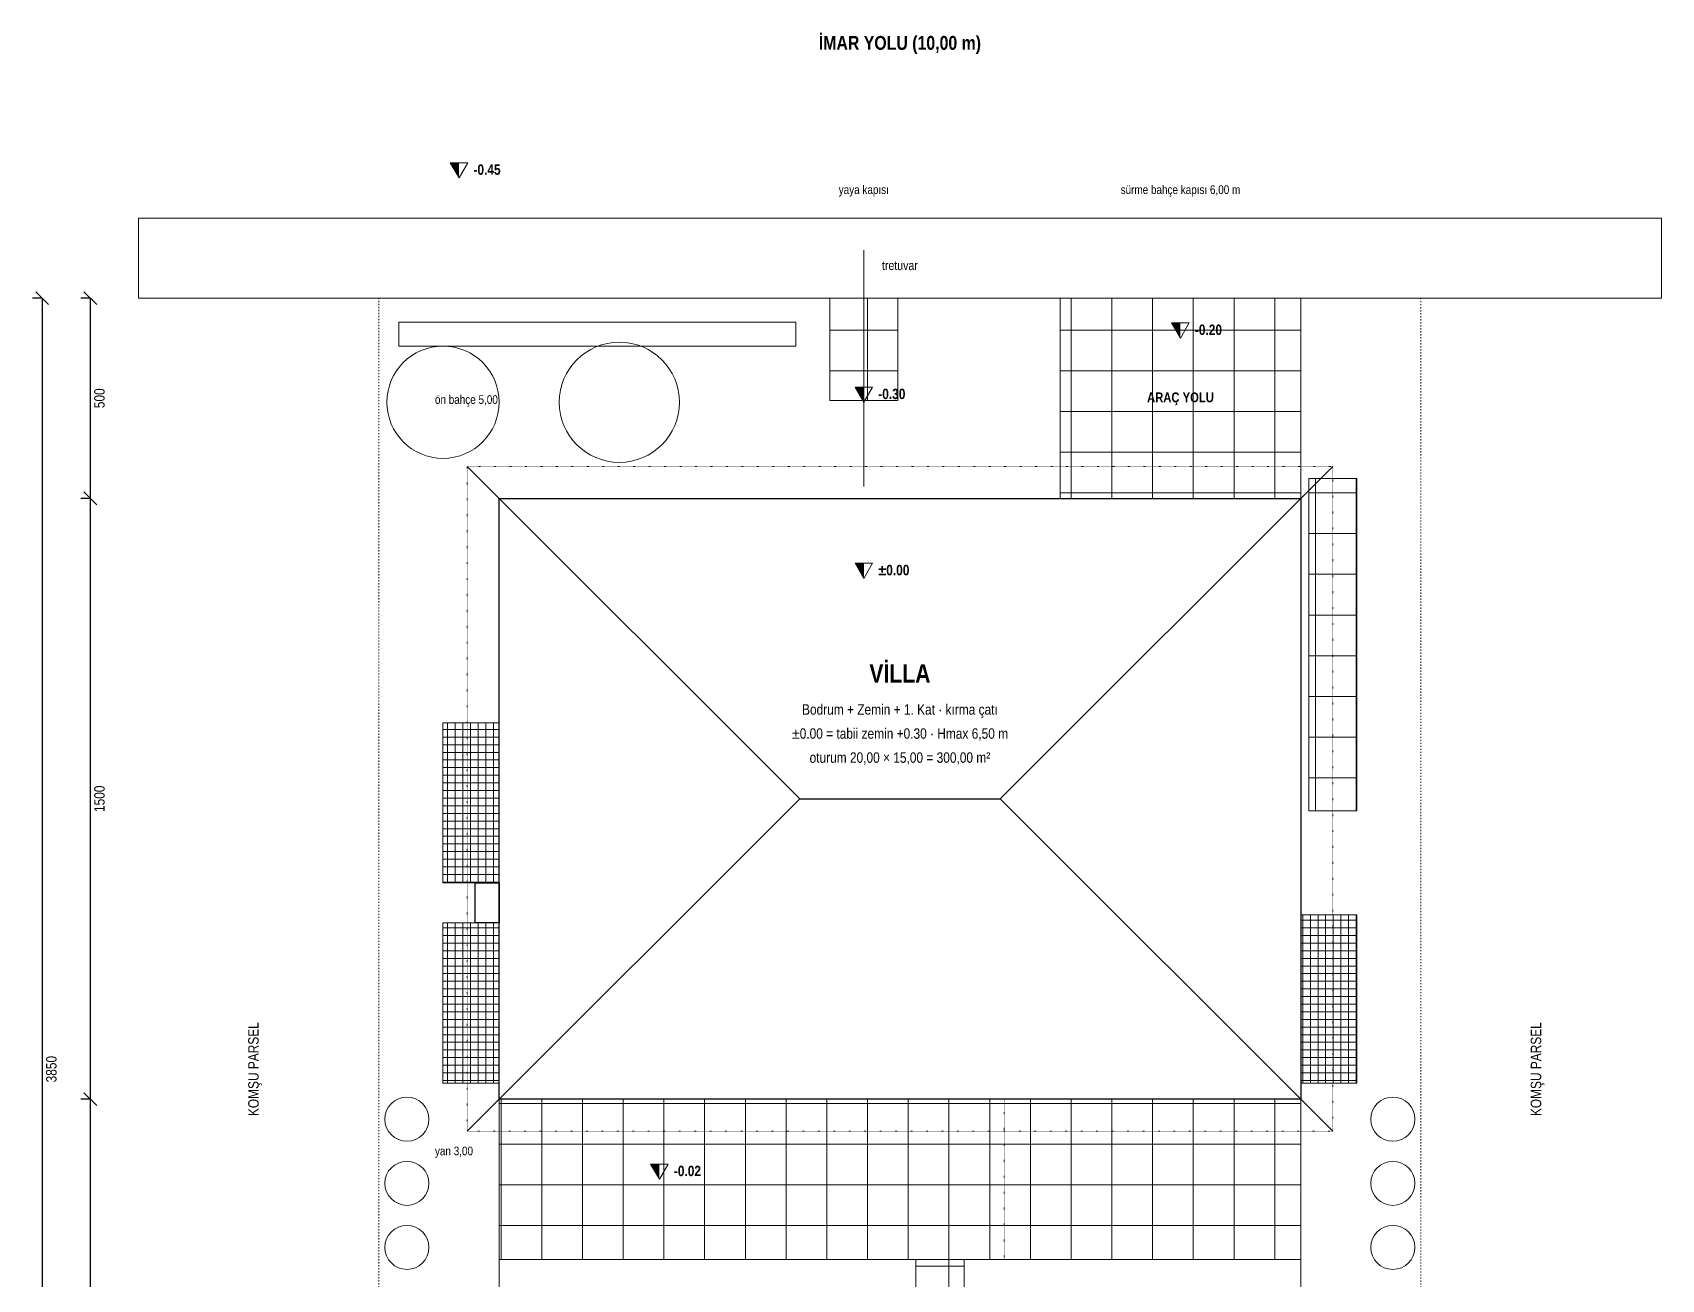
# Model space of a CAD drawing. Header units: centimetres. Extents: x -864 to 7399, y -55958 to -4337.
# Drawn here: x -864 to 3200, y -7450 to -4337 of the extents above; entities that cross this region are included whole.
import ezdxf
from ezdxf.enums import TextEntityAlignment as Align

# ---------------------------------------------------------------- set-up
doc = ezdxf.new("R2010")
doc.units = ezdxf.units.CM
doc.header["$LTSCALE"] = 0.25
for name, pattern in [('ACAD_ISO02W100', [15, 12, -3]), ('ACAD_ISO03W100', [30, 12, -18]), ('ACAD_ISO07W100', [3, 0, -3])]:
    doc.linetypes.add(name, pattern=pattern)
for name, color, linetype, lineweight in [('M-BITK-AGAC', 70, 'Continuous', 9), ('M-GOST-BINAOTURUM', 7, 'Continuous', 30), ('M-GOST-DISOLCU', 40, 'Continuous', 9), ('M-GOST-IZDUSUM', 80, 'ACAD_ISO07W100', 18), ('M-GOST-PARSELSINR', 21, 'ACAD_ISO03W100', 18), ('M-GOST-PLANKOT', 46, 'Continuous', 9), ('M-GOST-YAPIYAKLAS', 35, 'ACAD_ISO02W100', 15), ('M-GOST-YAZI', 2, 'Continuous', 9), ('M-ISIK-GALVANIZ', 150, 'Continuous', 9), ('M-ISIK-GALVANIZ-T', 8, 'Continuous', 5), ('M-KALD-TAS', 45, 'Continuous', 9), ('M-KALD-TAS-T', 8, 'Continuous', 5), ('M-YOLL-ASFALT', 54, 'Continuous', 9), ('M-YOLL-TAS', 54, 'Continuous', 9), ('M-YOLL-TAS-T', 8, 'Continuous', 5)]:
    doc.layers.add(name, color=color, linetype=linetype, lineweight=lineweight)
doc.styles.add('YAZI', font='arialn.ttf')
doc.styles.add('YAZI-KALIN', font='arialnb.ttf')
doc.dimstyles.new('MIMARI-1-200', dxfattribs={"dimscale": 20, "dimtxt": 1.296, "dimasz": 2.5, "dimexe": 1.2, "dimexo": 0, "dimgap": 0.5, "dimtad": 1, "dimdec": 0, "dimtxsty": 'YAZI', "dimtsz": 0.8, "dimcen": 2.5, "dimclrd": 256, "dimclre": 256, "dimclrt": 256, "dimazin": 3, "dimtfac": 1, "dimtmove": 0, "dimatfit": 3, "dimarcsym": 0})

msp = doc.modelspace()

# ---------------------------------------------------------------- hatches: boundary and pattern name
at = {"layer": 'M-GOST-PLANKOT'}
h = msp.add_hatch(color=256, dxfattribs=at)
h.dxf.hatch_style = 1
h.paths.add_polyline_path([(178, -4662), (200, -4662), (200, -4700)])
h = msp.add_hatch(color=256, dxfattribs=at)
h.dxf.hatch_style = 1
h.paths.add_polyline_path([(1978, -5062), (2000, -5062), (2000, -5100)])
h = msp.add_hatch(color=256, dxfattribs=at)
h.dxf.hatch_style = 1
h.paths.add_polyline_path([(1188, -5222), (1210, -5222), (1210, -5260)])
h = msp.add_hatch(color=256, dxfattribs=at)
h.dxf.hatch_style = 1
h.paths.add_polyline_path([(1188, -5662), (1210, -5662), (1210, -5700)])
h = msp.add_hatch(color=256, dxfattribs=at)
h.dxf.hatch_style = 1
h.paths.add_polyline_path([(678, -7162), (700, -7162), (700, -7200)])
at = {"layer": 'M-ISIK-GALVANIZ-T'}
h = msp.add_hatch(dxfattribs=at)
h.set_pattern_fill('NET', scale=6)
h.paths.add_polyline_path([(160, -6060), (300, -6060), (300, -6460), (160, -6460)])
h = msp.add_hatch(dxfattribs=at)
h.set_pattern_fill('NET', scale=6)
h.paths.add_polyline_path([(2300, -6540), (2440, -6540), (2440, -6960), (2300, -6960)])
h = msp.add_hatch(dxfattribs=at)
h.set_pattern_fill('NET', scale=6)
h.paths.add_polyline_path([(160, -6560), (300, -6560), (300, -6960), (160, -6960)])
at = {"layer": 'M-KALD-TAS-T'}
h = msp.add_hatch(dxfattribs=at)
h.set_pattern_fill('NET', scale=32)
h.paths.add_polyline_path([(300, -7000), (2300, -7000), (2300, -7400), (300, -7400)])
at = {"layer": 'M-YOLL-TAS-T'}
h = msp.add_hatch(dxfattribs=at)
h.set_pattern_fill('NET', scale=32)
h.paths.add_polyline_path([(1125, -5000), (1295, -5000), (1295, -5256), (1125, -5256)])
h = msp.add_hatch(dxfattribs=at)
h.set_pattern_fill('NET', scale=32)
h.paths.add_polyline_path([(1700, -5000), (2300, -5000), (2300, -5500), (1700, -5500)])
h = msp.add_hatch(dxfattribs=at)
h.set_pattern_fill('NET', scale=32)
h.paths.add_polyline_path([(2320, -5450), (2440, -5450), (2440, -6280), (2320, -6280)])
h = msp.add_hatch(dxfattribs=at)
h.set_pattern_fill('NET', scale=32)
h.paths.add_polyline_path([(1340, -7400), (1460, -7400), (1460, -7680), (1340, -7680)])

# ---------------------------------------------------------------- linework, layer by layer
at = {"layer": 'M-BITK-AGAC'}
msp.add_lwpolyline([(50, -5060), (1040, -5060), (1040, -5120), (50, -5120)], close=True, dxfattribs=at)
for centre, radius in [((160, -5260), 140), ((600, -5260), 150), ((70, -7050), 55), ((2530, -7050), 55), ((70, -7210), 55), ((2530, -7210), 55), ((70, -7370), 55), ((2530, -7370), 55)]:
    msp.add_circle(centre, radius, dxfattribs=at)
at = {"layer": 'M-GOST-BINAOTURUM'}
for p, q in [((220, -5420), (1050, -6250)), ((2380, -5420), (1550, -6250)), ((220, -7080), (1050, -6250)), ((1050, -6250), (1550, -6250)), ((2380, -7080), (1550, -6250))]:
    msp.add_line(p, q, dxfattribs=at)
for points in [[(300, -5500), (2300, -5500), (2300, -7000), (300, -7000)], [(240, -6460), (300, -6460), (300, -6560), (240, -6560)]]:
    msp.add_lwpolyline(points, close=True, dxfattribs=at)
at = {"layer": 'M-GOST-IZDUSUM'}
for points in [[(220, -5420), (2380, -5420), (2380, -7080), (220, -7080)], [(1560, -7000), (2300, -7000), (2300, -7400), (1560, -7400)]]:
    msp.add_lwpolyline(points, close=True, dxfattribs=at)
at = {"layer": 'M-GOST-PARSELSINR'}
msp.add_lwpolyline([(0, -5000), (2600, -5000), (2600, -8850), (0, -8850)], close=True, dxfattribs=at)
at = {"layer": 'M-GOST-PLANKOT'}
for points in [[(178, -4662), (222, -4662), (200, -4700)], [(1978, -5062), (2022, -5062), (2000, -5100)], [(1188, -5222), (1232, -5222), (1210, -5260)], [(1188, -5662), (1232, -5662), (1210, -5700)], [(678, -7162), (722, -7162), (700, -7200)]]:
    msp.add_lwpolyline(points, close=True, dxfattribs=at)
at = {"layer": 'M-GOST-YAPIYAKLAS'}
msp.add_lwpolyline([(300, -5500), (2300, -5500), (2300, -8550), (300, -8550)], close=True, dxfattribs=at)
at = {"layer": 'M-GOST-YAZI'}
msp.add_line((1210, -4880), (1210, -5470), dxfattribs=at)
at = {"layer": 'M-ISIK-GALVANIZ'}
for points in [[(160, -6060), (300, -6060), (300, -6460), (160, -6460)], [(2300, -6540), (2440, -6540), (2440, -6960), (2300, -6960)], [(160, -6560), (300, -6560), (300, -6960), (160, -6960)]]:
    msp.add_lwpolyline(points, close=True, dxfattribs=at)
at = {"layer": 'M-KALD-TAS'}
msp.add_lwpolyline([(300, -7000), (2300, -7000), (2300, -7400), (300, -7400)], close=True, dxfattribs=at)
at = {"layer": 'M-YOLL-ASFALT'}
msp.add_lwpolyline([(-600, -4800), (3200, -4800), (3200, -5000), (-600, -5000)], close=True, dxfattribs=at)
at = {"layer": 'M-YOLL-TAS'}
for p, q in [((1125, -5000), (1295, -5000)), ((1700, -5000), (2300, -5000))]:
    msp.add_line(p, q, dxfattribs=at)
for points in [[(1125, -5000), (1295, -5000), (1295, -5256), (1125, -5256)], [(1700, -5000), (2300, -5000), (2300, -5500), (1700, -5500)], [(2320, -5450), (2440, -5450), (2440, -6280), (2320, -6280)], [(1340, -7400), (1460, -7400), (1460, -7680), (1340, -7680)]]:
    msp.add_lwpolyline(points, close=True, dxfattribs=at)

# ---------------------------------------------------------------- texts
at = {"layer": 'M-GOST-BINAOTURUM'}
for s, height, style, p in [('VİLLA', 46.08, 'YAZI-KALIN', (1300, -5960)), ('Bodrum + Zemin + 1. Kat · kırma çatı', 25.92, 'YAZI', (1300, -6040)), ('%%p0.00 = tabii zemin +0.30 · Hmax 6,50 m', 25.92, 'YAZI', (1300, -6100)), ('oturum 20,00 × 15,00 = 300,00 m²', 25.92, 'YAZI', (1300, -6160))]:
    msp.add_text(s, height=height, dxfattribs=dict(at, style=style)).set_placement(p, align=Align.CENTER)
at = {"layer": 'M-GOST-DISOLCU', "style": 'YAZI'}
for s, p in [('ön bahçe 5,00', (140, -5264)), ('yan 3,00', (140, -7140))]:
    msp.add_text(s, height=21.6, dxfattribs=at).set_placement(p)
at = {"layer": 'M-GOST-PLANKOT', "style": 'YAZI-KALIN'}
for s, p in [('-0.45', (236, -4692)), ('-0.20', (2036, -5092)), ('-0.30', (1246, -5252)), ('%%p0.00', (1246, -5692)), ('-0.02', (736, -7192))]:
    msp.add_text(s, height=25.92, dxfattribs=at).set_placement(p)
at = {"layer": 'M-GOST-YAZI'}
for s, height, style, p in [('İMAR YOLU (10,00 m)', 34.56, 'YAZI-KALIN', (1300, -4380)), ('yaya kapısı', 21.6, 'YAZI', (1210, -4740)), ('sürme bahçe kapısı 6,00 m', 21.6, 'YAZI', (2000, -4740)), ('tretuvar', 23.04, 'YAZI', (1300, -4930)), ('ARAÇ YOLU', 24.48, 'YAZI-KALIN', (2000, -5260))]:
    msp.add_text(s, height=height, dxfattribs=dict(at, style=style)).set_placement(p, align=Align.CENTER)
at = {"layer": 'M-GOST-YAZI', "style": 'YAZI'}
for p in [(-300, -6925), (2900, -6925)]:
    msp.add_text('KOMŞU PARSEL', height=25.92, rotation=90, dxfattribs=at).set_placement(p, align=Align.CENTER)

# ---------------------------------------------------------------- dimensions: what is measured, and where the dimension line sits
at = {"layer": 'M-GOST-DISOLCU'}
for base, p1, p2 in [((-840, -5000), (-840, -5000), (-840, -8850)), ((-720, -5000), (-720, -5000), (-720, -5500)), ((-720, -5500), (-720, -5500), (-720, -7000)), ((-720, -7000), (-720, -7000), (-720, -8850))]:
    msp.add_linear_dim(base=base, p1=p1, p2=p2, angle=90, dimstyle='MIMARI-1-200', dxfattribs=at).render()

doc.saveas('drawing.dxf')
